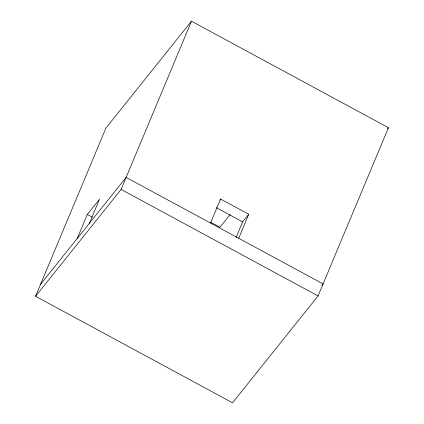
<?xml version="1.0" encoding="UTF-8"?>
<svg xmlns="http://www.w3.org/2000/svg" width="424" height="424" viewBox="0 0 424 424"><rect width="100%" height="100%" fill="white"/><g stroke="black" fill="none" stroke-linecap="round" stroke-linejoin="round"><path stroke-width="0.64" d="M35.558 296.281L105.931 128.059L191.478 21.2L388.442 127.719L318.069 295.941L232.522 402.8L35.558 296.281L121.11 189.427L191.478 21.2M77.248 238.474L87.302 214.438L99.523 199.174L89.469 223.204M210.548 223.061L220.602 199.031L248.74 214.247L238.686 238.277M236.094 237.498L242.629 221.879L248.74 214.247M40.587 284.266L126.135 177.412L323.099 283.926L321.858 285.469M219.786 200.048L220.602 199.031M230.142 214.518L219.961 227.243L210.77 222.271M387.626 128.737L388.442 127.719M216.214 207.59L242.629 221.879M121.11 189.427L318.069 295.941M87.302 214.438L92.368 217.178"/></g></svg>
